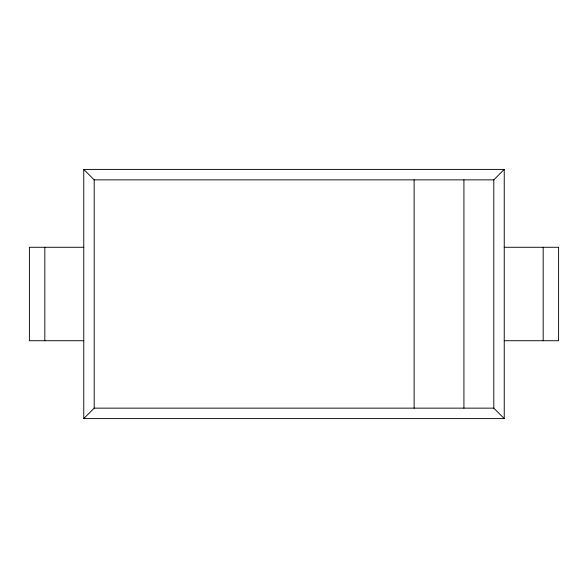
<?xml version="1.0" encoding="UTF-8"?>
<svg xmlns="http://www.w3.org/2000/svg" width="588" height="588" viewBox="0 0 588 588"><rect width="100%" height="100%" fill="white"/><g stroke="black" fill="none" stroke-linecap="round" stroke-linejoin="round"><path stroke-width="0.88" d="M83.761 418.59L94.198 408.145L493.802 408.145L504.239 418.59L504.239 169.41L83.761 169.41L83.761 418.59L504.239 418.59M83.761 169.41L94.198 179.855L493.802 179.855L504.239 169.41M83.761 247.276L29.4 247.276L29.4 340.724L83.761 340.724M504.239 247.276L558.6 247.276L558.6 340.724L504.239 340.724M543.172 247.276L543.172 340.724M493.802 179.855L493.802 408.145M463.925 179.855L463.925 408.145M414.121 179.855L414.121 408.145M94.198 179.855L94.198 408.145M44.828 247.276L44.828 340.724"/></g></svg>
